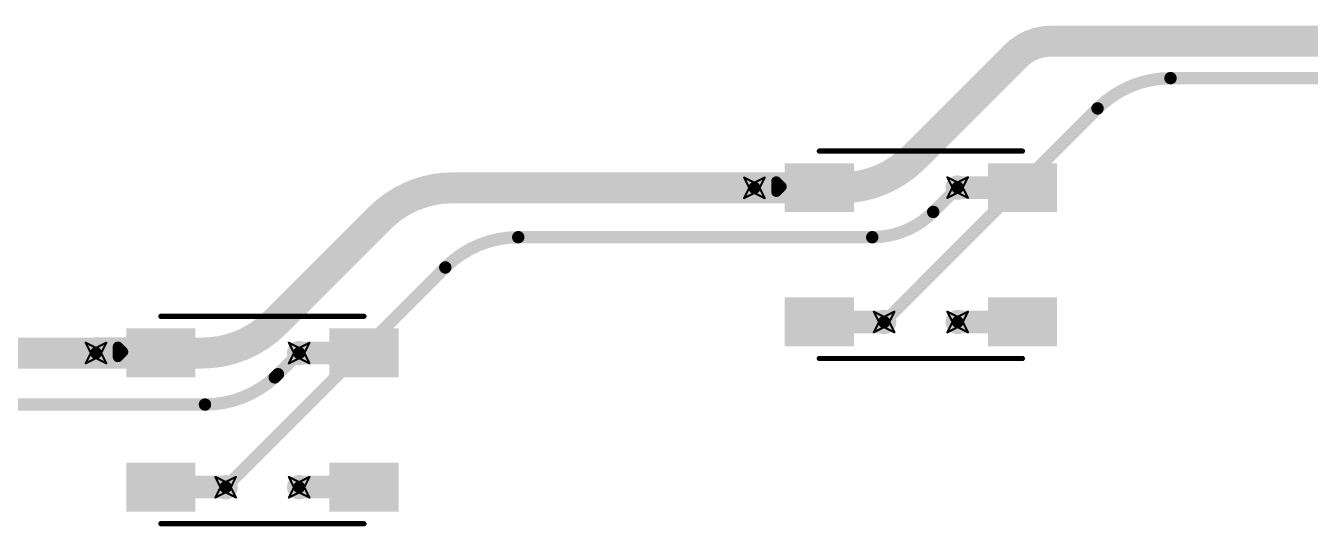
# Model space of a CAD drawing. Header units: inches. Extents: x -11 to 1110, y -7 to 455.
# Drawn here: x 80.23 to 111.85, y 255.08 to 267.39 of the extents above; entities that cross this region are included whole.
import ezdxf

# ---------------------------------------------------------------- set-up
doc = ezdxf.new("R2010")
doc.units = ezdxf.units.IN
for name, color, linetype in [('Bottom Layer', 5, 'Continuous'), ('Drill Drawing', 1, 'Continuous'), ('Top Layer', 1, 'Continuous'), ('Top Overlay', 2, 'Continuous'), ('Top Paste', 8, 'Continuous'), ('Top Solder', 216, 'Continuous'), ('Via Holes', 16, 'Continuous')]:
    doc.layers.add(name, color=color, linetype=linetype)

# ---------------------------------------------------------------- blocks, each defined once
blk = doc.blocks.new('WS2812B_B_W_179')
at = {"layer": 'Top Layer'}
for points in [[(-3.24999985, 2.15000078), (-1.75000031, 2.15000078), (-1.75000031, 1.15000278), (-3.24999985, 1.15000278)], [(3.24999985, 1.15000278), (1.75000031, 1.15000278), (1.75000031, 2.15000078), (3.24999985, 2.15000078)], [(-3.24999985, -1.15000024), (-1.75000031, -1.15000024), (-1.75000031, -2.14999824), (-3.24999985, -2.14999824)], [(1.75000031, -1.15000024), (3.24999985, -1.15000024), (3.24999985, -2.14999824), (1.75000031, -2.14999824)]]:
    blk.add_hatch(color=1, dxfattribs=at).paths.add_polyline_path(points)
at = {"layer": 'Top Paste'}
for points in [[(-3.24999985, 2.15000078), (-1.75000031, 2.15000078), (-1.75000031, 1.15000278), (-3.24999985, 1.15000278)], [(3.24999985, 1.15000278), (1.75000031, 1.15000278), (1.75000031, 2.15000078), (3.24999985, 2.15000078)], [(-3.24999985, -1.15000024), (-1.75000031, -1.15000024), (-1.75000031, -2.14999824), (-3.24999985, -2.14999824)], [(1.75000031, -1.15000024), (3.24999985, -1.15000024), (3.24999985, -2.14999824), (1.75000031, -2.14999824)]]:
    blk.add_hatch(color=8, dxfattribs=at).paths.add_polyline_path(points)
at = {"layer": 'Top Solder'}
for points in [[(-3.35159985, 2.25160078), (-1.64840031, 2.25160078), (-1.64840031, 1.04840278), (-3.35159985, 1.04840278)], [(3.35159985, 1.04840278), (1.64840031, 1.04840278), (1.64840031, 2.25160078), (3.35159985, 2.25160078)], [(-3.35159985, -1.04840024), (-1.64840031, -1.04840024), (-1.64840031, -2.25159824), (-3.35159985, -2.25159824)], [(1.64840031, -1.04840024), (3.35159985, -1.04840024), (3.35159985, -2.25159824), (1.64840031, -2.25159824)]]:
    blk.add_hatch(color=216, dxfattribs=at).paths.add_polyline_path(points)
at = {"layer": 'Top Overlay'}
for points in [[(-2.50000008, 2.55080008, 0.127, 0.127, 0), (2.50000008, 2.55080008, 0.127, 0.127, 0)], [(-3.556, 1.8034, 0.254, 0.254, 0), (-3.429, 1.6764, 0.254, 0.254, 0)], [(-3.556, 1.5494, 0.254, 0.254, 0), (-3.556, 1.8034, 0.254, 0.254, 0)], [(-3.556, 1.5494, 0.254, 0.254, 0), (-3.429, 1.6764, 0.254, 0.254, 0)], [(-2.50000008, -2.55079754, 0.127, 0.127, 0), (2.50000008, -2.55079754, 0.127, 0.127, 0)]]:
    blk.add_lwpolyline(points, format="xyseb", dxfattribs=at)
for points in [[(-2.53175008, 2.55080008, 0.0635, 0.0635, 1), (-2.46825008, 2.55080008, 0.0635, 0.0635, 1)], [(2.46825008, 2.55080008, 0.0635, 0.0635, 1), (2.53175008, 2.55080008, 0.0635, 0.0635, 1)], [(-3.619499999999999, 1.8034, 0.127, 0.127, 1), (-3.4925, 1.8034, 0.127, 0.127, 1)], [(-3.619499999999999, 1.8034, 0.127, 0.127, 1), (-3.4925, 1.8034, 0.127, 0.127, 1)], [(-3.619499999999999, 1.5494, 0.127, 0.127, 1), (-3.4925, 1.5494, 0.127, 0.127, 1)], [(-3.619499999999999, 1.5494, 0.127, 0.127, 1), (-3.4925, 1.5494, 0.127, 0.127, 1)], [(-3.4925, 1.6764, 0.127, 0.127, 1), (-3.3655, 1.6764, 0.127, 0.127, 1)], [(-3.4925, 1.6764, 0.127, 0.127, 1), (-3.3655, 1.6764, 0.127, 0.127, 1)], [(-2.53175008, -2.55079754, 0.0635, 0.0635, 1), (-2.46825008, -2.55079754, 0.0635, 0.0635, 1)], [(2.46825008, -2.55079754, 0.0635, 0.0635, 1), (2.53175008, -2.55079754, 0.0635, 0.0635, 1)]]:
    blk.add_lwpolyline(points, format="xyseb", close=True, dxfattribs=at)
blk = doc.blocks.new('WS2812B_B_W_188')
at = {"layer": 'Top Layer'}
for points in [[(-3.24999985, 2.15000078), (-1.75000031, 2.15000078), (-1.75000031, 1.15000278), (-3.24999985, 1.15000278)], [(3.24999985, 1.15000278), (1.75000031, 1.15000278), (1.75000031, 2.15000078), (3.24999985, 2.15000078)], [(-3.24999985, -1.15000024), (-1.75000031, -1.15000024), (-1.75000031, -2.14999824), (-3.24999985, -2.14999824)], [(1.75000031, -1.15000024), (3.24999985, -1.15000024), (3.24999985, -2.14999824), (1.75000031, -2.14999824)]]:
    blk.add_hatch(color=1, dxfattribs=at).paths.add_polyline_path(points)
at = {"layer": 'Top Paste'}
for points in [[(-3.24999985, 2.15000078), (-1.75000031, 2.15000078), (-1.75000031, 1.15000278), (-3.24999985, 1.15000278)], [(3.24999985, 1.15000278), (1.75000031, 1.15000278), (1.75000031, 2.15000078), (3.24999985, 2.15000078)], [(-3.24999985, -1.15000024), (-1.75000031, -1.15000024), (-1.75000031, -2.14999824), (-3.24999985, -2.14999824)], [(1.75000031, -1.15000024), (3.24999985, -1.15000024), (3.24999985, -2.14999824), (1.75000031, -2.14999824)]]:
    blk.add_hatch(color=8, dxfattribs=at).paths.add_polyline_path(points)
at = {"layer": 'Top Solder'}
for points in [[(-3.35159985, 2.25160078), (-1.64840031, 2.25160078), (-1.64840031, 1.04840278), (-3.35159985, 1.04840278)], [(3.35159985, 1.04840278), (1.64840031, 1.04840278), (1.64840031, 2.25160078), (3.35159985, 2.25160078)], [(-3.35159985, -1.04840024), (-1.64840031, -1.04840024), (-1.64840031, -2.25159824), (-3.35159985, -2.25159824)], [(1.64840031, -1.04840024), (3.35159985, -1.04840024), (3.35159985, -2.25159824), (1.64840031, -2.25159824)]]:
    blk.add_hatch(color=216, dxfattribs=at).paths.add_polyline_path(points)
at = {"layer": 'Top Overlay'}
for points in [[(-2.50000008, 2.55080008, 0.127, 0.127, 0), (2.50000008, 2.55080008, 0.127, 0.127, 0)], [(-3.556, 1.8034, 0.254, 0.254, 0), (-3.429, 1.6764, 0.254, 0.254, 0)], [(-3.556, 1.5494, 0.254, 0.254, 0), (-3.556, 1.8034, 0.254, 0.254, 0)], [(-3.556, 1.5494, 0.254, 0.254, 0), (-3.429, 1.6764, 0.254, 0.254, 0)], [(-2.50000008, -2.55079754, 0.127, 0.127, 0), (2.50000008, -2.55079754, 0.127, 0.127, 0)]]:
    blk.add_lwpolyline(points, format="xyseb", dxfattribs=at)
for points in [[(-2.53175008, 2.55080008, 0.0635, 0.0635, 1), (-2.46825008, 2.55080008, 0.0635, 0.0635, 1)], [(2.46825008, 2.55080008, 0.0635, 0.0635, 1), (2.53175008, 2.55080008, 0.0635, 0.0635, 1)], [(-3.619499999999999, 1.8034, 0.127, 0.127, 1), (-3.4925, 1.8034, 0.127, 0.127, 1)], [(-3.619499999999999, 1.8034, 0.127, 0.127, 1), (-3.4925, 1.8034, 0.127, 0.127, 1)], [(-3.619499999999999, 1.5494, 0.127, 0.127, 1), (-3.4925, 1.5494, 0.127, 0.127, 1)], [(-3.619499999999999, 1.5494, 0.127, 0.127, 1), (-3.4925, 1.5494, 0.127, 0.127, 1)], [(-3.4925, 1.6764, 0.127, 0.127, 1), (-3.3655, 1.6764, 0.127, 0.127, 1)], [(-3.4925, 1.6764, 0.127, 0.127, 1), (-3.3655, 1.6764, 0.127, 0.127, 1)], [(-2.53175008, -2.55079754, 0.0635, 0.0635, 1), (-2.46825008, -2.55079754, 0.0635, 0.0635, 1)], [(2.46825008, -2.55079754, 0.0635, 0.0635, 1), (2.53175008, -2.55079754, 0.0635, 0.0635, 1)]]:
    blk.add_lwpolyline(points, format="xyseb", close=True, dxfattribs=at)

msp = doc.modelspace()

# ---------------------------------------------------------------- hatches: boundary and pattern name
at = {"layer": 'Bottom Layer'}
h = msp.add_hatch(color=5, dxfattribs=at)
edge = h.paths.add_edge_path()
edge.add_arc((98.16776912, 263.4002098), 0.2999994, 0, 360)
h = msp.add_hatch(color=5, dxfattribs=at)
edge = h.paths.add_edge_path()
edge.add_arc((103.16776928, 263.4069916), 0.2999994, 0, 360)
h = msp.add_hatch(color=5, dxfattribs=at)
edge = h.paths.add_edge_path()
edge.add_arc((101.3590302, 260.10020878), 0.2999994, 0, 360)
h = msp.add_hatch(color=5, dxfattribs=at)
edge = h.paths.add_edge_path()
edge.add_arc((103.16776928, 260.10020878), 0.2999994, 0, 360)
h = msp.add_hatch(color=5, dxfattribs=at)
edge = h.paths.add_edge_path()
edge.add_arc((81.96256912, 259.3362098), 0.2999994, 0, 360)
h = msp.add_hatch(color=5, dxfattribs=at)
edge = h.paths.add_edge_path()
edge.add_arc((86.96256928, 259.3362098), 0.2999994, 0, 360)
h = msp.add_hatch(color=5, dxfattribs=at)
edge = h.paths.add_edge_path()
edge.add_arc((85.1538302, 256.03620878), 0.2999994, 0, 360)
h = msp.add_hatch(color=5, dxfattribs=at)
edge = h.paths.add_edge_path()
edge.add_arc((86.96256928, 256.03620878), 0.2999994, 0, 360)
at = {"layer": 'Top Layer'}
h = msp.add_hatch(color=1, dxfattribs=at)
edge = h.paths.add_edge_path()
edge.add_arc((98.16776912, 263.4002098), 0.2999994, 0, 360)
h = msp.add_hatch(color=1, dxfattribs=at)
edge = h.paths.add_edge_path()
edge.add_arc((103.16776928, 263.4069916), 0.2999994, 0, 360)
h = msp.add_hatch(color=1, dxfattribs=at)
edge = h.paths.add_edge_path()
edge.add_arc((101.3590302, 260.10020878), 0.2999994, 0, 360)
h = msp.add_hatch(color=1, dxfattribs=at)
edge = h.paths.add_edge_path()
edge.add_arc((103.16776928, 260.10020878), 0.2999994, 0, 360)
h = msp.add_hatch(color=1, dxfattribs=at)
edge = h.paths.add_edge_path()
edge.add_arc((81.96256912, 259.3362098), 0.2999994, 0, 360)
h = msp.add_hatch(color=1, dxfattribs=at)
edge = h.paths.add_edge_path()
edge.add_arc((86.96256928, 259.3362098), 0.2999994, 0, 360)
h = msp.add_hatch(color=1, dxfattribs=at)
edge = h.paths.add_edge_path()
edge.add_arc((85.1538302, 256.03620878), 0.2999994, 0, 360)
h = msp.add_hatch(color=1, dxfattribs=at)
edge = h.paths.add_edge_path()
edge.add_arc((86.96256928, 256.03620878), 0.2999994, 0, 360)
at = {"layer": 'Via Holes'}
h = msp.add_hatch(color=7, dxfattribs=at)
edge = h.paths.add_edge_path()
edge.add_arc((98.16776912, 263.4002098), 0.1499997, 0, 360)
h = msp.add_hatch(color=7, dxfattribs=at)
edge = h.paths.add_edge_path()
edge.add_arc((103.16776928, 263.4069916), 0.1499997, 0, 360)
h = msp.add_hatch(color=7, dxfattribs=at)
edge = h.paths.add_edge_path()
edge.add_arc((101.3590302, 260.10020878), 0.1499997, 0, 360)
h = msp.add_hatch(color=7, dxfattribs=at)
edge = h.paths.add_edge_path()
edge.add_arc((103.16776928, 260.10020878), 0.1499997, 0, 360)
h = msp.add_hatch(color=7, dxfattribs=at)
edge = h.paths.add_edge_path()
edge.add_arc((81.96256912, 259.3362098), 0.1499997, 0, 360)
h = msp.add_hatch(color=7, dxfattribs=at)
edge = h.paths.add_edge_path()
edge.add_arc((86.96256928, 259.3362098), 0.1499997, 0, 360)
h = msp.add_hatch(color=7, dxfattribs=at)
edge = h.paths.add_edge_path()
edge.add_arc((85.1538302, 256.03620878), 0.1499997, 0, 360)
h = msp.add_hatch(color=7, dxfattribs=at)
edge = h.paths.add_edge_path()
edge.add_arc((86.96256928, 256.03620878), 0.1499997, 0, 360)

# ---------------------------------------------------------------- linework, layer by layer
at = {"layer": 'Bottom Layer'}
for points in [[(104.5972, 266.6492, 0.7619999999999999, 0.7619999999999999, -0.198912367379658), (105.4610286, 267.0070098, 0.7619999999999999, 0.7619999999999999, 0)], [(105.4610286, 267.0070098, 0.7619999999999999, 0.7619999999999999, 0), (114.29676912, 267.0070098, 0.7619999999999999, 0.7619999999999999, 0)], [(102.09215802, 264.14415802, 0.7619999999999999, 0.7619999999999999, 0), (104.5972, 266.6492, 0.7619999999999999, 0.7619999999999999, 0)], [(106.61187212, 265.3530507, 0.3048, 0.3048, -0.198912367379658), (108.4079239, 266.09699892, 0.3048, 0.3048, 0)], [(108.4079239, 266.09699892, 0.3048, 0.3048, 0), (117.33465484, 266.09699892, 0.3048, 0.3048, 0)], [(101.3590302, 260.10020878, 0.3048, 0.3048, 0), (106.61187212, 265.3530507, 0.3048, 0.3048, 0)], [(102.09215802, 264.14415802, 0.7619999999999999, 0.7619999999999999, -0.198912367379658), (100.29610624, 263.4002098, 0.7619999999999999, 0.7619999999999999, 0)], [(88.94566157999999, 262.65626158, 0.7619999999999999, 0.7619999999999999, -0.198912367379658), (90.74171335999999, 263.4002098, 0.7619999999999999, 0.7619999999999999, 0)], [(90.74171335999999, 263.4002098, 0.7619999999999999, 0.7619999999999999, 0), (98.16776912, 263.4002098, 0.7619999999999999, 0.7619999999999999, 0)], [(98.16776912, 263.4002098, 0.7619999999999999, 0.7619999999999999, 0), (100.29610624, 263.4002098, 0.7619999999999999, 0.7619999999999999, 0)], [(102.56813116, 262.80735348, 0.3048, 0.3048, 0), (103.16776928, 263.4069916, 0.3048, 0.3048, 0)], [(86.36955802, 260.08015802, 0.7619999999999999, 0.7619999999999999, 0), (88.94566157999999, 262.65626158, 0.7619999999999999, 0.7619999999999999, 0)], [(102.56813116, 262.80735348, 0.3048, 0.3048, -0.198912367379658), (101.0666, 262.18539892, 0.3048, 0.3048, 0)], [(90.55907212, 261.4414507, 0.3048, 0.3048, -0.198912367379658), (92.3551239, 262.18539892, 0.3048, 0.3048, 0)], [(92.3551239, 262.18539892, 0.3048, 0.3048, 0), (101.0666, 262.18539892, 0.3048, 0.3048, 0)], [(85.1538302, 256.03620878, 0.3048, 0.3048, 0), (90.55907212, 261.4414507, 0.3048, 0.3048, 0)], [(86.36955802, 260.08015802, 0.7619999999999999, 0.7619999999999999, -0.198912367379658), (84.57350623999999, 259.3362098, 0.7619999999999999, 0.7619999999999999, 0)], [(74.94291335999999, 259.3362098, 0.7619999999999999, 0.7619999999999999, 0), (81.96256912, 259.3362098, 0.7619999999999999, 0.7619999999999999, 0)], [(81.96256912, 259.3362098, 0.7619999999999999, 0.7619999999999999, 0), (84.57350623999999, 259.3362098, 0.7619999999999999, 0.7619999999999999, 0)], [(86.96087256, 259.33790398, 0.5588, 0.5588, 0), (86.96256928, 259.3396007, 0.5588, 0.5588, 0)], [(86.44090661999999, 258.81454714, 0.3048, 0.3048, 0), (86.96256928, 259.3362098, 0.3048, 0.3048, 0)], [(86.44090661999999, 258.81454714, 0.3048, 0.3048, -0.01086220972971551), (86.36120142, 258.73823284, 0.3048, 0.3048, 0)], [(86.36120142, 258.73823284, 0.3048, 0.3048, -0.1876447272259586), (84.64485484, 258.07059892, 0.3048, 0.3048, 0)], [(76.7849239, 258.07059892, 0.3048, 0.3048, 0), (84.64485484, 258.07059892, 0.3048, 0.3048, 0)]]:
    msp.add_lwpolyline(points, format="xyseb", dxfattribs=at)
for points in [[(105.2705286, 267.0070098, 0.3809999999999999, 0.3809999999999999, 1), (105.6515286, 267.0070098, 0.3809999999999999, 0.3809999999999999, 1)], [(105.2705286, 267.0070098, 0.3809999999999999, 0.3809999999999999, 1), (105.6515286, 267.0070098, 0.3809999999999999, 0.3809999999999999, 1)], [(104.4067, 266.6492, 0.3809999999999999, 0.3809999999999999, 1), (104.7877, 266.6492, 0.3809999999999999, 0.3809999999999999, 1)], [(104.4067, 266.6492, 0.3809999999999999, 0.3809999999999999, 1), (104.7877, 266.6492, 0.3809999999999999, 0.3809999999999999, 1)], [(108.3317239, 266.09699892, 0.1524, 0.1524, 1), (108.4841239, 266.09699892, 0.1524, 0.1524, 1)], [(108.3317239, 266.09699892, 0.1524, 0.1524, 1), (108.4841239, 266.09699892, 0.1524, 0.1524, 1)], [(106.53567212, 265.3530507, 0.1524, 0.1524, 1), (106.68807212, 265.3530507, 0.1524, 0.1524, 1)], [(106.53567212, 265.3530507, 0.1524, 0.1524, 1), (106.68807212, 265.3530507, 0.1524, 0.1524, 1)], [(101.90165802, 264.14415802, 0.3809999999999999, 0.3809999999999999, 1), (102.28265802, 264.14415802, 0.3809999999999999, 0.3809999999999999, 1)], [(101.90165802, 264.14415802, 0.3809999999999999, 0.3809999999999999, 1), (102.28265802, 264.14415802, 0.3809999999999999, 0.3809999999999999, 1)], [(90.55121335999999, 263.4002098, 0.3809999999999999, 0.3809999999999999, 1), (90.93221335999999, 263.4002098, 0.3809999999999999, 0.3809999999999999, 1)], [(90.55121335999999, 263.4002098, 0.3809999999999999, 0.3809999999999999, 1), (90.93221335999999, 263.4002098, 0.3809999999999999, 0.3809999999999999, 1)], [(97.97726911999999, 263.4002098, 0.3809999999999999, 0.3809999999999999, 1), (98.35826911999999, 263.4002098, 0.3809999999999999, 0.3809999999999999, 1)], [(97.97726911999999, 263.4002098, 0.3809999999999999, 0.3809999999999999, 1), (98.35826911999999, 263.4002098, 0.3809999999999999, 0.3809999999999999, 1)], [(100.10560624, 263.4002098, 0.3809999999999999, 0.3809999999999999, 1), (100.48660624, 263.4002098, 0.3809999999999999, 0.3809999999999999, 1)], [(100.10560624, 263.4002098, 0.3809999999999999, 0.3809999999999999, 1), (100.48660624, 263.4002098, 0.3809999999999999, 0.3809999999999999, 1)], [(103.09156928, 263.4069916, 0.1524, 0.1524, 1), (103.24396928, 263.4069916, 0.1524, 0.1524, 1)], [(88.75516158, 262.65626158, 0.3809999999999999, 0.3809999999999999, 1), (89.13616157999999, 262.65626158, 0.3809999999999999, 0.3809999999999999, 1)], [(88.75516158, 262.65626158, 0.3809999999999999, 0.3809999999999999, 1), (89.13616157999999, 262.65626158, 0.3809999999999999, 0.3809999999999999, 1)], [(102.49193116, 262.80735348, 0.1524, 0.1524, 1), (102.64433116, 262.80735348, 0.1524, 0.1524, 1)], [(102.49193116, 262.80735348, 0.1524, 0.1524, 1), (102.64433116, 262.80735348, 0.1524, 0.1524, 1)], [(92.2789239, 262.18539892, 0.1524, 0.1524, 1), (92.4313239, 262.18539892, 0.1524, 0.1524, 1)], [(92.2789239, 262.18539892, 0.1524, 0.1524, 1), (92.4313239, 262.18539892, 0.1524, 0.1524, 1)], [(100.9904, 262.18539892, 0.1524, 0.1524, 1), (101.1428, 262.18539892, 0.1524, 0.1524, 1)], [(100.9904, 262.18539892, 0.1524, 0.1524, 1), (101.1428, 262.18539892, 0.1524, 0.1524, 1)], [(90.48287212, 261.4414507, 0.1524, 0.1524, 1), (90.63527212, 261.4414507, 0.1524, 0.1524, 1)], [(90.48287212, 261.4414507, 0.1524, 0.1524, 1), (90.63527212, 261.4414507, 0.1524, 0.1524, 1)], [(86.17905802, 260.08015802, 0.3809999999999999, 0.3809999999999999, 1), (86.56005801999999, 260.08015802, 0.3809999999999999, 0.3809999999999999, 1)], [(86.17905802, 260.08015802, 0.3809999999999999, 0.3809999999999999, 1), (86.56005801999999, 260.08015802, 0.3809999999999999, 0.3809999999999999, 1)], [(101.2828302, 260.10020878, 0.1524, 0.1524, 1), (101.4352302, 260.10020878, 0.1524, 0.1524, 1)], [(81.77206912, 259.3362098, 0.3809999999999999, 0.3809999999999999, 1), (82.15306912, 259.3362098, 0.3809999999999999, 0.3809999999999999, 1)], [(81.77206912, 259.3362098, 0.3809999999999999, 0.3809999999999999, 1), (82.15306912, 259.3362098, 0.3809999999999999, 0.3809999999999999, 1)], [(84.38300624, 259.3362098, 0.3809999999999999, 0.3809999999999999, 1), (84.76400624, 259.3362098, 0.3809999999999999, 0.3809999999999999, 1)], [(84.38300624, 259.3362098, 0.3809999999999999, 0.3809999999999999, 1), (84.76400624, 259.3362098, 0.3809999999999999, 0.3809999999999999, 1)], [(86.82117256, 259.33790398, 0.2794, 0.2794, 1), (87.10057256, 259.33790398, 0.2794, 0.2794, 1)], [(86.82286927999999, 259.3396007, 0.2794, 0.2794, 1), (87.10226928, 259.3396007, 0.2794, 0.2794, 1)], [(86.88636928, 259.3362098, 0.1524, 0.1524, 1), (87.03876928, 259.3362098, 0.1524, 0.1524, 1)], [(86.36470661999999, 258.81454714, 0.1524, 0.1524, 1), (86.51710662, 258.81454714, 0.1524, 0.1524, 1)], [(86.36470661999999, 258.81454714, 0.1524, 0.1524, 1), (86.51710662, 258.81454714, 0.1524, 0.1524, 1)], [(86.28500142, 258.73823284, 0.1524, 0.1524, 1), (86.43740141999999, 258.73823284, 0.1524, 0.1524, 1)], [(86.28500142, 258.73823284, 0.1524, 0.1524, 1), (86.43740141999999, 258.73823284, 0.1524, 0.1524, 1)], [(84.56865484, 258.07059892, 0.1524, 0.1524, 1), (84.72105484, 258.07059892, 0.1524, 0.1524, 1)], [(84.56865484, 258.07059892, 0.1524, 0.1524, 1), (84.72105484, 258.07059892, 0.1524, 0.1524, 1)], [(85.07763019999999, 256.03620878, 0.1524, 0.1524, 1), (85.2300302, 256.03620878, 0.1524, 0.1524, 1)]]:
    msp.add_lwpolyline(points, format="xyseb", close=True, dxfattribs=at)
at = {"layer": 'Drill Drawing'}
for points in [[(97.91376912, 263.6542098, 0.0508, 0.0508, 0), (98.16776912, 263.5272098, 0.0508, 0.0508, 0)], [(97.91376912, 263.6542098, 0.0508, 0.0508, 0), (98.04076912, 263.4002098, 0.0508, 0.0508, 0)], [(98.16776912, 263.5272098, 0.0508, 0.0508, 0), (98.42176912, 263.6542098, 0.0508, 0.0508, 0)], [(98.29476912, 263.4002098, 0.0508, 0.0508, 0), (98.42176912, 263.6542098, 0.0508, 0.0508, 0)], [(102.91376928, 263.6609916, 0.0508, 0.0508, 0), (103.16776928, 263.5339916, 0.0508, 0.0508, 0)], [(102.91376928, 263.6609916, 0.0508, 0.0508, 0), (103.04076928, 263.4069916, 0.0508, 0.0508, 0)], [(103.16776928, 263.5339916, 0.0508, 0.0508, 0), (103.42176928, 263.6609916, 0.0508, 0.0508, 0)], [(103.29476928, 263.4069916, 0.0508, 0.0508, 0), (103.42176928, 263.6609916, 0.0508, 0.0508, 0)], [(97.91376912, 263.1462098, 0.0508, 0.0508, 0), (98.04076912, 263.4002098, 0.0508, 0.0508, 0)], [(98.29476912, 263.4002098, 0.0508, 0.0508, 0), (98.42176912, 263.1462098, 0.0508, 0.0508, 0)], [(102.91376928, 263.1529916, 0.0508, 0.0508, 0), (103.04076928, 263.4069916, 0.0508, 0.0508, 0)], [(103.29476928, 263.4069916, 0.0508, 0.0508, 0), (103.42176928, 263.1529916, 0.0508, 0.0508, 0)], [(97.91376912, 263.1462098, 0.0508, 0.0508, 0), (98.16776912, 263.2732098, 0.0508, 0.0508, 0)], [(98.16776912, 263.2732098, 0.0508, 0.0508, 0), (98.42176912, 263.1462098, 0.0508, 0.0508, 0)], [(102.91376928, 263.1529916, 0.0508, 0.0508, 0), (103.16776928, 263.2799916, 0.0508, 0.0508, 0)], [(103.16776928, 263.2799916, 0.0508, 0.0508, 0), (103.42176928, 263.1529916, 0.0508, 0.0508, 0)], [(101.1050302, 260.35420878, 0.0508, 0.0508, 0), (101.3590302, 260.22720878, 0.0508, 0.0508, 0)], [(101.1050302, 260.35420878, 0.0508, 0.0508, 0), (101.2320302, 260.10020878, 0.0508, 0.0508, 0)], [(101.3590302, 260.22720878, 0.0508, 0.0508, 0), (101.6130302, 260.35420878, 0.0508, 0.0508, 0)], [(101.4860302, 260.10020878, 0.0508, 0.0508, 0), (101.6130302, 260.35420878, 0.0508, 0.0508, 0)], [(102.91376928, 260.35420878, 0.0508, 0.0508, 0), (103.16776928, 260.22720878, 0.0508, 0.0508, 0)], [(102.91376928, 260.35420878, 0.0508, 0.0508, 0), (103.04076928, 260.10020878, 0.0508, 0.0508, 0)], [(103.16776928, 260.22720878, 0.0508, 0.0508, 0), (103.42176928, 260.35420878, 0.0508, 0.0508, 0)], [(103.29476928, 260.10020878, 0.0508, 0.0508, 0), (103.42176928, 260.35420878, 0.0508, 0.0508, 0)], [(101.1050302, 259.84620878, 0.0508, 0.0508, 0), (101.2320302, 260.10020878, 0.0508, 0.0508, 0)], [(101.1050302, 259.84620878, 0.0508, 0.0508, 0), (101.3590302, 259.97320878, 0.0508, 0.0508, 0)], [(101.3590302, 259.97320878, 0.0508, 0.0508, 0), (101.6130302, 259.84620878, 0.0508, 0.0508, 0)], [(101.4860302, 260.10020878, 0.0508, 0.0508, 0), (101.6130302, 259.84620878, 0.0508, 0.0508, 0)], [(102.91376928, 259.84620878, 0.0508, 0.0508, 0), (103.04076928, 260.10020878, 0.0508, 0.0508, 0)], [(102.91376928, 259.84620878, 0.0508, 0.0508, 0), (103.16776928, 259.97320878, 0.0508, 0.0508, 0)], [(103.16776928, 259.97320878, 0.0508, 0.0508, 0), (103.42176928, 259.84620878, 0.0508, 0.0508, 0)], [(103.29476928, 260.10020878, 0.0508, 0.0508, 0), (103.42176928, 259.84620878, 0.0508, 0.0508, 0)], [(81.70856911999999, 259.5902098, 0.0508, 0.0508, 0), (81.96256912, 259.4632098, 0.0508, 0.0508, 0)], [(81.70856911999999, 259.5902098, 0.0508, 0.0508, 0), (81.83556911999999, 259.3362098, 0.0508, 0.0508, 0)], [(81.96256912, 259.4632098, 0.0508, 0.0508, 0), (82.21656911999999, 259.5902098, 0.0508, 0.0508, 0)], [(82.08956912, 259.3362098, 0.0508, 0.0508, 0), (82.21656911999999, 259.5902098, 0.0508, 0.0508, 0)], [(86.70856928, 259.5902098, 0.0508, 0.0508, 0), (86.96256928, 259.4632098, 0.0508, 0.0508, 0)], [(86.70856928, 259.5902098, 0.0508, 0.0508, 0), (86.83556928, 259.3362098, 0.0508, 0.0508, 0)], [(86.96256928, 259.4632098, 0.0508, 0.0508, 0), (87.21656928, 259.5902098, 0.0508, 0.0508, 0)], [(87.08956927999999, 259.3362098, 0.0508, 0.0508, 0), (87.21656928, 259.5902098, 0.0508, 0.0508, 0)], [(81.70856911999999, 259.0822098, 0.0508, 0.0508, 0), (81.83556911999999, 259.3362098, 0.0508, 0.0508, 0)], [(82.08956912, 259.3362098, 0.0508, 0.0508, 0), (82.21656911999999, 259.0822098, 0.0508, 0.0508, 0)], [(86.70856928, 259.0822098, 0.0508, 0.0508, 0), (86.83556928, 259.3362098, 0.0508, 0.0508, 0)], [(87.08956927999999, 259.3362098, 0.0508, 0.0508, 0), (87.21656928, 259.0822098, 0.0508, 0.0508, 0)], [(81.70856911999999, 259.0822098, 0.0508, 0.0508, 0), (81.96256912, 259.2092098, 0.0508, 0.0508, 0)], [(81.96256912, 259.2092098, 0.0508, 0.0508, 0), (82.21656911999999, 259.0822098, 0.0508, 0.0508, 0)], [(86.70856928, 259.0822098, 0.0508, 0.0508, 0), (86.96256928, 259.2092098, 0.0508, 0.0508, 0)], [(86.96256928, 259.2092098, 0.0508, 0.0508, 0), (87.21656928, 259.0822098, 0.0508, 0.0508, 0)], [(84.8998302, 256.29020878, 0.0508, 0.0508, 0), (85.1538302, 256.16320878, 0.0508, 0.0508, 0)], [(84.8998302, 256.29020878, 0.0508, 0.0508, 0), (85.0268302, 256.03620878, 0.0508, 0.0508, 0)], [(85.1538302, 256.16320878, 0.0508, 0.0508, 0), (85.40783019999999, 256.29020878, 0.0508, 0.0508, 0)], [(85.2808302, 256.03620878, 0.0508, 0.0508, 0), (85.40783019999999, 256.29020878, 0.0508, 0.0508, 0)], [(86.70856928, 256.29020878, 0.0508, 0.0508, 0), (86.96256928, 256.16320878, 0.0508, 0.0508, 0)], [(86.70856928, 256.29020878, 0.0508, 0.0508, 0), (86.83556928, 256.03620878, 0.0508, 0.0508, 0)], [(86.96256928, 256.16320878, 0.0508, 0.0508, 0), (87.21656928, 256.29020878, 0.0508, 0.0508, 0)], [(87.08956927999999, 256.03620878, 0.0508, 0.0508, 0), (87.21656928, 256.29020878, 0.0508, 0.0508, 0)], [(84.8998302, 255.78220878, 0.0508, 0.0508, 0), (85.0268302, 256.03620878, 0.0508, 0.0508, 0)], [(84.8998302, 255.78220878, 0.0508, 0.0508, 0), (85.1538302, 255.90920878, 0.0508, 0.0508, 0)], [(85.1538302, 255.90920878, 0.0508, 0.0508, 0), (85.40783019999999, 255.78220878, 0.0508, 0.0508, 0)], [(85.2808302, 256.03620878, 0.0508, 0.0508, 0), (85.40783019999999, 255.78220878, 0.0508, 0.0508, 0)], [(86.70856928, 255.78220878, 0.0508, 0.0508, 0), (86.83556928, 256.03620878, 0.0508, 0.0508, 0)], [(86.70856928, 255.78220878, 0.0508, 0.0508, 0), (86.96256928, 255.90920878, 0.0508, 0.0508, 0)], [(86.96256928, 255.90920878, 0.0508, 0.0508, 0), (87.21656928, 255.78220878, 0.0508, 0.0508, 0)], [(87.08956927999999, 256.03620878, 0.0508, 0.0508, 0), (87.21656928, 255.78220878, 0.0508, 0.0508, 0)]]:
    msp.add_lwpolyline(points, format="xyseb", dxfattribs=at)
for points in [[(97.90106912, 263.6542098, 0.0254, 0.0254, 1), (97.92646912, 263.6542098, 0.0254, 0.0254, 1)], [(97.90106912, 263.6542098, 0.0254, 0.0254, 1), (97.92646912, 263.6542098, 0.0254, 0.0254, 1)], [(98.40906912, 263.6542098, 0.0254, 0.0254, 1), (98.43446912, 263.6542098, 0.0254, 0.0254, 1)], [(98.40906912, 263.6542098, 0.0254, 0.0254, 1), (98.43446912, 263.6542098, 0.0254, 0.0254, 1)], [(102.90106928, 263.6609916, 0.0254, 0.0254, 1), (102.92646928, 263.6609916, 0.0254, 0.0254, 1)], [(102.90106928, 263.6609916, 0.0254, 0.0254, 1), (102.92646928, 263.6609916, 0.0254, 0.0254, 1)], [(103.40906928, 263.6609916, 0.0254, 0.0254, 1), (103.43446928, 263.6609916, 0.0254, 0.0254, 1)], [(103.40906928, 263.6609916, 0.0254, 0.0254, 1), (103.43446928, 263.6609916, 0.0254, 0.0254, 1)], [(98.02806912, 263.4002098, 0.0254, 0.0254, 1), (98.05346911999999, 263.4002098, 0.0254, 0.0254, 1)], [(98.02806912, 263.4002098, 0.0254, 0.0254, 1), (98.05346911999999, 263.4002098, 0.0254, 0.0254, 1)], [(98.15506912, 263.5272098, 0.0254, 0.0254, 1), (98.18046911999998, 263.5272098, 0.0254, 0.0254, 1)], [(98.15506912, 263.5272098, 0.0254, 0.0254, 1), (98.18046911999998, 263.5272098, 0.0254, 0.0254, 1)], [(98.28206911999999, 263.4002098, 0.0254, 0.0254, 1), (98.30746912, 263.4002098, 0.0254, 0.0254, 1)], [(98.28206911999999, 263.4002098, 0.0254, 0.0254, 1), (98.30746912, 263.4002098, 0.0254, 0.0254, 1)], [(103.02806928, 263.4069916, 0.0254, 0.0254, 1), (103.05346928, 263.4069916, 0.0254, 0.0254, 1)], [(103.02806928, 263.4069916, 0.0254, 0.0254, 1), (103.05346928, 263.4069916, 0.0254, 0.0254, 1)], [(103.15506928, 263.5339916, 0.0254, 0.0254, 1), (103.18046928, 263.5339916, 0.0254, 0.0254, 1)], [(103.15506928, 263.5339916, 0.0254, 0.0254, 1), (103.18046928, 263.5339916, 0.0254, 0.0254, 1)], [(103.28206928, 263.4069916, 0.0254, 0.0254, 1), (103.30746928, 263.4069916, 0.0254, 0.0254, 1)], [(103.28206928, 263.4069916, 0.0254, 0.0254, 1), (103.30746928, 263.4069916, 0.0254, 0.0254, 1)], [(97.90106912, 263.1462098, 0.0254, 0.0254, 1), (97.92646912, 263.1462098, 0.0254, 0.0254, 1)], [(97.90106912, 263.1462098, 0.0254, 0.0254, 1), (97.92646912, 263.1462098, 0.0254, 0.0254, 1)], [(98.15506912, 263.2732098, 0.0254, 0.0254, 1), (98.18046911999998, 263.2732098, 0.0254, 0.0254, 1)], [(98.15506912, 263.2732098, 0.0254, 0.0254, 1), (98.18046911999998, 263.2732098, 0.0254, 0.0254, 1)], [(98.40906912, 263.1462098, 0.0254, 0.0254, 1), (98.43446912, 263.1462098, 0.0254, 0.0254, 1)], [(98.40906912, 263.1462098, 0.0254, 0.0254, 1), (98.43446912, 263.1462098, 0.0254, 0.0254, 1)], [(102.90106928, 263.1529916, 0.0254, 0.0254, 1), (102.92646928, 263.1529916, 0.0254, 0.0254, 1)], [(102.90106928, 263.1529916, 0.0254, 0.0254, 1), (102.92646928, 263.1529916, 0.0254, 0.0254, 1)], [(103.15506928, 263.2799916, 0.0254, 0.0254, 1), (103.18046928, 263.2799916, 0.0254, 0.0254, 1)], [(103.15506928, 263.2799916, 0.0254, 0.0254, 1), (103.18046928, 263.2799916, 0.0254, 0.0254, 1)], [(103.40906928, 263.1529916, 0.0254, 0.0254, 1), (103.43446928, 263.1529916, 0.0254, 0.0254, 1)], [(103.40906928, 263.1529916, 0.0254, 0.0254, 1), (103.43446928, 263.1529916, 0.0254, 0.0254, 1)], [(101.0923302, 260.35420878, 0.0254, 0.0254, 1), (101.1177302, 260.35420878, 0.0254, 0.0254, 1)], [(101.0923302, 260.35420878, 0.0254, 0.0254, 1), (101.1177302, 260.35420878, 0.0254, 0.0254, 1)], [(101.3463302, 260.22720878, 0.0254, 0.0254, 1), (101.3717302, 260.22720878, 0.0254, 0.0254, 1)], [(101.3463302, 260.22720878, 0.0254, 0.0254, 1), (101.3717302, 260.22720878, 0.0254, 0.0254, 1)], [(101.6003302, 260.35420878, 0.0254, 0.0254, 1), (101.6257302, 260.35420878, 0.0254, 0.0254, 1)], [(101.6003302, 260.35420878, 0.0254, 0.0254, 1), (101.6257302, 260.35420878, 0.0254, 0.0254, 1)], [(102.90106928, 260.35420878, 0.0254, 0.0254, 1), (102.92646928, 260.35420878, 0.0254, 0.0254, 1)], [(102.90106928, 260.35420878, 0.0254, 0.0254, 1), (102.92646928, 260.35420878, 0.0254, 0.0254, 1)], [(103.15506928, 260.22720878, 0.0254, 0.0254, 1), (103.18046928, 260.22720878, 0.0254, 0.0254, 1)], [(103.15506928, 260.22720878, 0.0254, 0.0254, 1), (103.18046928, 260.22720878, 0.0254, 0.0254, 1)], [(103.40906928, 260.35420878, 0.0254, 0.0254, 1), (103.43446928, 260.35420878, 0.0254, 0.0254, 1)], [(103.40906928, 260.35420878, 0.0254, 0.0254, 1), (103.43446928, 260.35420878, 0.0254, 0.0254, 1)], [(101.2193302, 260.10020878, 0.0254, 0.0254, 1), (101.2447302, 260.10020878, 0.0254, 0.0254, 1)], [(101.2193302, 260.10020878, 0.0254, 0.0254, 1), (101.2447302, 260.10020878, 0.0254, 0.0254, 1)], [(101.3463302, 259.97320878, 0.0254, 0.0254, 1), (101.3717302, 259.97320878, 0.0254, 0.0254, 1)], [(101.3463302, 259.97320878, 0.0254, 0.0254, 1), (101.3717302, 259.97320878, 0.0254, 0.0254, 1)], [(101.4733302, 260.10020878, 0.0254, 0.0254, 1), (101.4987302, 260.10020878, 0.0254, 0.0254, 1)], [(101.4733302, 260.10020878, 0.0254, 0.0254, 1), (101.4987302, 260.10020878, 0.0254, 0.0254, 1)], [(103.02806928, 260.10020878, 0.0254, 0.0254, 1), (103.05346928, 260.10020878, 0.0254, 0.0254, 1)], [(103.02806928, 260.10020878, 0.0254, 0.0254, 1), (103.05346928, 260.10020878, 0.0254, 0.0254, 1)], [(103.15506928, 259.97320878, 0.0254, 0.0254, 1), (103.18046928, 259.97320878, 0.0254, 0.0254, 1)], [(103.15506928, 259.97320878, 0.0254, 0.0254, 1), (103.18046928, 259.97320878, 0.0254, 0.0254, 1)], [(103.28206928, 260.10020878, 0.0254, 0.0254, 1), (103.30746928, 260.10020878, 0.0254, 0.0254, 1)], [(103.28206928, 260.10020878, 0.0254, 0.0254, 1), (103.30746928, 260.10020878, 0.0254, 0.0254, 1)], [(81.69586912, 259.5902098, 0.0254, 0.0254, 1), (81.72126912, 259.5902098, 0.0254, 0.0254, 1)], [(81.69586912, 259.5902098, 0.0254, 0.0254, 1), (81.72126912, 259.5902098, 0.0254, 0.0254, 1)], [(82.20386912, 259.5902098, 0.0254, 0.0254, 1), (82.22926912, 259.5902098, 0.0254, 0.0254, 1)], [(82.20386912, 259.5902098, 0.0254, 0.0254, 1), (82.22926912, 259.5902098, 0.0254, 0.0254, 1)], [(86.69586928, 259.5902098, 0.0254, 0.0254, 1), (86.72126927999999, 259.5902098, 0.0254, 0.0254, 1)], [(86.69586928, 259.5902098, 0.0254, 0.0254, 1), (86.72126927999999, 259.5902098, 0.0254, 0.0254, 1)], [(87.20386927999999, 259.5902098, 0.0254, 0.0254, 1), (87.22926928, 259.5902098, 0.0254, 0.0254, 1)], [(87.20386927999999, 259.5902098, 0.0254, 0.0254, 1), (87.22926928, 259.5902098, 0.0254, 0.0254, 1)], [(101.0923302, 259.84620878, 0.0254, 0.0254, 1), (101.1177302, 259.84620878, 0.0254, 0.0254, 1)], [(101.0923302, 259.84620878, 0.0254, 0.0254, 1), (101.1177302, 259.84620878, 0.0254, 0.0254, 1)], [(101.6003302, 259.84620878, 0.0254, 0.0254, 1), (101.6257302, 259.84620878, 0.0254, 0.0254, 1)], [(101.6003302, 259.84620878, 0.0254, 0.0254, 1), (101.6257302, 259.84620878, 0.0254, 0.0254, 1)], [(102.90106928, 259.84620878, 0.0254, 0.0254, 1), (102.92646928, 259.84620878, 0.0254, 0.0254, 1)], [(102.90106928, 259.84620878, 0.0254, 0.0254, 1), (102.92646928, 259.84620878, 0.0254, 0.0254, 1)], [(103.40906928, 259.84620878, 0.0254, 0.0254, 1), (103.43446928, 259.84620878, 0.0254, 0.0254, 1)], [(103.40906928, 259.84620878, 0.0254, 0.0254, 1), (103.43446928, 259.84620878, 0.0254, 0.0254, 1)], [(81.82286912, 259.3362098, 0.0254, 0.0254, 1), (81.84826912, 259.3362098, 0.0254, 0.0254, 1)], [(81.82286912, 259.3362098, 0.0254, 0.0254, 1), (81.84826912, 259.3362098, 0.0254, 0.0254, 1)], [(81.94986912, 259.4632098, 0.0254, 0.0254, 1), (81.97526912, 259.4632098, 0.0254, 0.0254, 1)], [(81.94986912, 259.4632098, 0.0254, 0.0254, 1), (81.97526912, 259.4632098, 0.0254, 0.0254, 1)], [(82.07686912, 259.3362098, 0.0254, 0.0254, 1), (82.10226911999999, 259.3362098, 0.0254, 0.0254, 1)], [(82.07686912, 259.3362098, 0.0254, 0.0254, 1), (82.10226911999999, 259.3362098, 0.0254, 0.0254, 1)], [(86.82286927999999, 259.3362098, 0.0254, 0.0254, 1), (86.84826928, 259.3362098, 0.0254, 0.0254, 1)], [(86.82286927999999, 259.3362098, 0.0254, 0.0254, 1), (86.84826928, 259.3362098, 0.0254, 0.0254, 1)], [(86.94986927999999, 259.4632098, 0.0254, 0.0254, 1), (86.97526927999999, 259.4632098, 0.0254, 0.0254, 1)], [(86.94986927999999, 259.4632098, 0.0254, 0.0254, 1), (86.97526927999999, 259.4632098, 0.0254, 0.0254, 1)], [(87.07686928, 259.3362098, 0.0254, 0.0254, 1), (87.10226928, 259.3362098, 0.0254, 0.0254, 1)], [(87.07686928, 259.3362098, 0.0254, 0.0254, 1), (87.10226928, 259.3362098, 0.0254, 0.0254, 1)], [(81.69586912, 259.0822098, 0.0254, 0.0254, 1), (81.72126912, 259.0822098, 0.0254, 0.0254, 1)], [(81.69586912, 259.0822098, 0.0254, 0.0254, 1), (81.72126912, 259.0822098, 0.0254, 0.0254, 1)], [(81.94986912, 259.2092098, 0.0254, 0.0254, 1), (81.97526912, 259.2092098, 0.0254, 0.0254, 1)], [(81.94986912, 259.2092098, 0.0254, 0.0254, 1), (81.97526912, 259.2092098, 0.0254, 0.0254, 1)], [(82.20386912, 259.0822098, 0.0254, 0.0254, 1), (82.22926912, 259.0822098, 0.0254, 0.0254, 1)], [(82.20386912, 259.0822098, 0.0254, 0.0254, 1), (82.22926912, 259.0822098, 0.0254, 0.0254, 1)], [(86.69586928, 259.0822098, 0.0254, 0.0254, 1), (86.72126927999999, 259.0822098, 0.0254, 0.0254, 1)], [(86.69586928, 259.0822098, 0.0254, 0.0254, 1), (86.72126927999999, 259.0822098, 0.0254, 0.0254, 1)], [(86.94986927999999, 259.2092098, 0.0254, 0.0254, 1), (86.97526927999999, 259.2092098, 0.0254, 0.0254, 1)], [(86.94986927999999, 259.2092098, 0.0254, 0.0254, 1), (86.97526927999999, 259.2092098, 0.0254, 0.0254, 1)], [(87.20386927999999, 259.0822098, 0.0254, 0.0254, 1), (87.22926928, 259.0822098, 0.0254, 0.0254, 1)], [(87.20386927999999, 259.0822098, 0.0254, 0.0254, 1), (87.22926928, 259.0822098, 0.0254, 0.0254, 1)], [(84.8871302, 256.29020878, 0.0254, 0.0254, 1), (84.91253019999999, 256.29020878, 0.0254, 0.0254, 1)], [(84.8871302, 256.29020878, 0.0254, 0.0254, 1), (84.91253019999999, 256.29020878, 0.0254, 0.0254, 1)], [(85.14113019999999, 256.16320878, 0.0254, 0.0254, 1), (85.1665302, 256.16320878, 0.0254, 0.0254, 1)], [(85.14113019999999, 256.16320878, 0.0254, 0.0254, 1), (85.1665302, 256.16320878, 0.0254, 0.0254, 1)], [(85.3951302, 256.29020878, 0.0254, 0.0254, 1), (85.4205302, 256.29020878, 0.0254, 0.0254, 1)], [(85.3951302, 256.29020878, 0.0254, 0.0254, 1), (85.4205302, 256.29020878, 0.0254, 0.0254, 1)], [(86.69586928, 256.29020878, 0.0254, 0.0254, 1), (86.72126927999999, 256.29020878, 0.0254, 0.0254, 1)], [(86.69586928, 256.29020878, 0.0254, 0.0254, 1), (86.72126927999999, 256.29020878, 0.0254, 0.0254, 1)], [(86.94986927999999, 256.16320878, 0.0254, 0.0254, 1), (86.97526927999999, 256.16320878, 0.0254, 0.0254, 1)], [(86.94986927999999, 256.16320878, 0.0254, 0.0254, 1), (86.97526927999999, 256.16320878, 0.0254, 0.0254, 1)], [(87.20386927999999, 256.29020878, 0.0254, 0.0254, 1), (87.22926928, 256.29020878, 0.0254, 0.0254, 1)], [(87.20386927999999, 256.29020878, 0.0254, 0.0254, 1), (87.22926928, 256.29020878, 0.0254, 0.0254, 1)], [(84.8871302, 255.78220878, 0.0254, 0.0254, 1), (84.91253019999999, 255.78220878, 0.0254, 0.0254, 1)], [(84.8871302, 255.78220878, 0.0254, 0.0254, 1), (84.91253019999999, 255.78220878, 0.0254, 0.0254, 1)], [(85.0141302, 256.03620878, 0.0254, 0.0254, 1), (85.03953019999999, 256.03620878, 0.0254, 0.0254, 1)], [(85.0141302, 256.03620878, 0.0254, 0.0254, 1), (85.03953019999999, 256.03620878, 0.0254, 0.0254, 1)], [(85.14113019999999, 255.90920878, 0.0254, 0.0254, 1), (85.1665302, 255.90920878, 0.0254, 0.0254, 1)], [(85.14113019999999, 255.90920878, 0.0254, 0.0254, 1), (85.1665302, 255.90920878, 0.0254, 0.0254, 1)], [(85.26813019999999, 256.03620878, 0.0254, 0.0254, 1), (85.29353019999999, 256.03620878, 0.0254, 0.0254, 1)], [(85.26813019999999, 256.03620878, 0.0254, 0.0254, 1), (85.29353019999999, 256.03620878, 0.0254, 0.0254, 1)], [(85.3951302, 255.78220878, 0.0254, 0.0254, 1), (85.4205302, 255.78220878, 0.0254, 0.0254, 1)], [(85.3951302, 255.78220878, 0.0254, 0.0254, 1), (85.4205302, 255.78220878, 0.0254, 0.0254, 1)], [(86.69586928, 255.78220878, 0.0254, 0.0254, 1), (86.72126927999999, 255.78220878, 0.0254, 0.0254, 1)], [(86.69586928, 255.78220878, 0.0254, 0.0254, 1), (86.72126927999999, 255.78220878, 0.0254, 0.0254, 1)], [(86.82286927999999, 256.03620878, 0.0254, 0.0254, 1), (86.84826928, 256.03620878, 0.0254, 0.0254, 1)], [(86.82286927999999, 256.03620878, 0.0254, 0.0254, 1), (86.84826928, 256.03620878, 0.0254, 0.0254, 1)], [(86.94986927999999, 255.90920878, 0.0254, 0.0254, 1), (86.97526927999999, 255.90920878, 0.0254, 0.0254, 1)], [(86.94986927999999, 255.90920878, 0.0254, 0.0254, 1), (86.97526927999999, 255.90920878, 0.0254, 0.0254, 1)], [(87.07686928, 256.03620878, 0.0254, 0.0254, 1), (87.10226928, 256.03620878, 0.0254, 0.0254, 1)], [(87.07686928, 256.03620878, 0.0254, 0.0254, 1), (87.10226928, 256.03620878, 0.0254, 0.0254, 1)], [(87.20386927999999, 255.78220878, 0.0254, 0.0254, 1), (87.22926928, 255.78220878, 0.0254, 0.0254, 1)], [(87.20386927999999, 255.78220878, 0.0254, 0.0254, 1), (87.22926928, 255.78220878, 0.0254, 0.0254, 1)]]:
    msp.add_lwpolyline(points, format="xyseb", close=True, dxfattribs=at)
at = {"layer": 'Top Layer'}
for points in [[(98.16776912, 263.4036007, 0.7619999999999999, 0.7619999999999999, 0), (99.76339965999999, 263.4036007, 0.7619999999999999, 0.7619999999999999, 0)], [(103.16776928, 263.4036007, 0.5588, 0.5588, 0), (104.76339982, 263.4036007, 0.5588, 0.5588, 0)], [(99.76339965999999, 260.10359968, 0.5588, 0.5588, 0), (101.3590302, 260.10359968, 0.5588, 0.5588, 0)], [(103.16776928, 260.10359968, 0.5588, 0.5588, 0), (104.76339982, 260.10359968, 0.5588, 0.5588, 0)], [(81.96256912, 259.3396007, 0.7619999999999999, 0.7619999999999999, 0), (83.55819966, 259.3396007, 0.7619999999999999, 0.7619999999999999, 0)], [(86.96256928, 259.3396007, 0.5588, 0.5588, 0), (88.55819982, 259.3396007, 0.5588, 0.5588, 0)], [(83.55819966, 256.03959968, 0.5588, 0.5588, 0), (85.1538302, 256.03959968, 0.5588, 0.5588, 0)], [(86.96256928, 256.03959968, 0.5588, 0.5588, 0), (88.55819982, 256.03959968, 0.5588, 0.5588, 0)]]:
    msp.add_lwpolyline(points, format="xyseb", dxfattribs=at)
for points in [[(97.97726911999999, 263.4036007, 0.3809999999999999, 0.3809999999999999, 1), (98.35826911999999, 263.4036007, 0.3809999999999999, 0.3809999999999999, 1)], [(99.57289965999999, 263.4036007, 0.3809999999999999, 0.3809999999999999, 1), (99.95389965999999, 263.4036007, 0.3809999999999999, 0.3809999999999999, 1)], [(103.02806928, 263.4036007, 0.2794, 0.2794, 1), (103.30746928, 263.4036007, 0.2794, 0.2794, 1)], [(104.62369982, 263.4036007, 0.2794, 0.2794, 1), (104.90309982, 263.4036007, 0.2794, 0.2794, 1)], [(99.62369966, 260.10359968, 0.2794, 0.2794, 1), (99.90309966, 260.10359968, 0.2794, 0.2794, 1)], [(101.2193302, 260.10359968, 0.2794, 0.2794, 1), (101.4987302, 260.10359968, 0.2794, 0.2794, 1)], [(103.02806928, 260.10359968, 0.2794, 0.2794, 1), (103.30746928, 260.10359968, 0.2794, 0.2794, 1)], [(104.62369982, 260.10359968, 0.2794, 0.2794, 1), (104.90309982, 260.10359968, 0.2794, 0.2794, 1)], [(81.77206912, 259.3396007, 0.3809999999999999, 0.3809999999999999, 1), (82.15306912, 259.3396007, 0.3809999999999999, 0.3809999999999999, 1)], [(83.36769966, 259.3396007, 0.3809999999999999, 0.3809999999999999, 1), (83.74869966, 259.3396007, 0.3809999999999999, 0.3809999999999999, 1)], [(86.82286927999999, 259.3396007, 0.2794, 0.2794, 1), (87.10226928, 259.3396007, 0.2794, 0.2794, 1)], [(88.41849982, 259.3396007, 0.2794, 0.2794, 1), (88.69789982, 259.3396007, 0.2794, 0.2794, 1)], [(83.41849966, 256.03959968, 0.2794, 0.2794, 1), (83.69789965999999, 256.03959968, 0.2794, 0.2794, 1)], [(85.0141302, 256.03959968, 0.2794, 0.2794, 1), (85.29353019999999, 256.03959968, 0.2794, 0.2794, 1)], [(86.82286927999999, 256.03959968, 0.2794, 0.2794, 1), (87.10226928, 256.03959968, 0.2794, 0.2794, 1)], [(88.41849982, 256.03959968, 0.2794, 0.2794, 1), (88.69789982, 256.03959968, 0.2794, 0.2794, 1)]]:
    msp.add_lwpolyline(points, format="xyseb", close=True, dxfattribs=at)

# ---------------------------------------------------------------- block references
for name, p in [('WS2812B_B_W_179', (102.26339974, 261.75359892)), ('WS2812B_B_W_188', (86.05819973999999, 257.68959892))]:
    msp.add_blockref(name, p)

doc.saveas('drawing.dxf')
